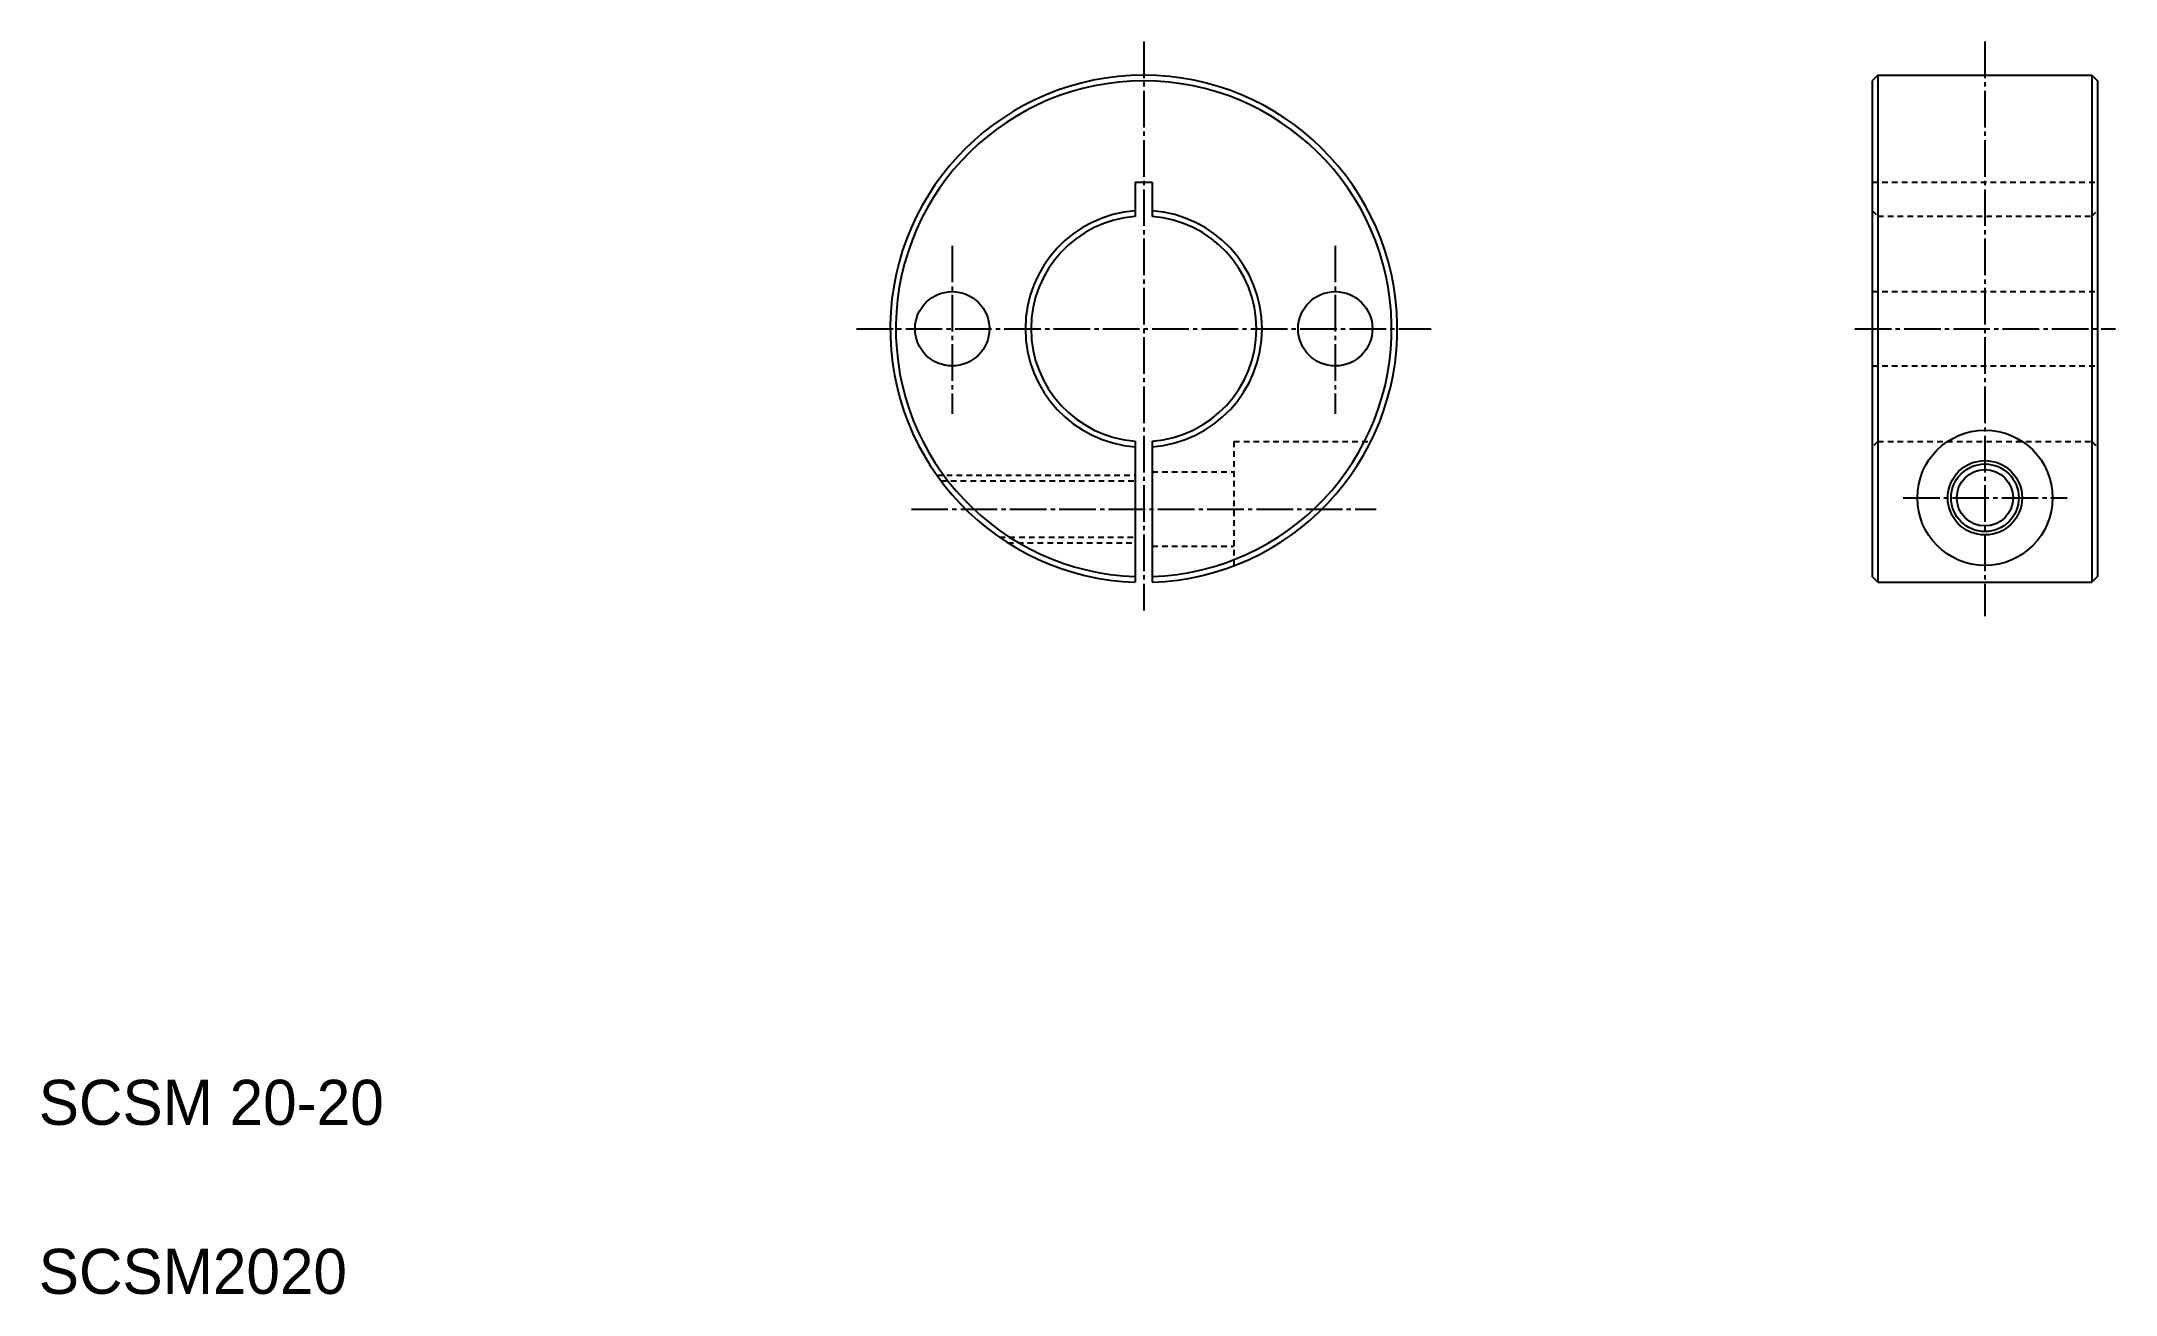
# Model space of a CAD drawing. Extents: x 10 to 194, y 10 to 121.
import ezdxf

# ---------------------------------------------------------------- set-up
doc = ezdxf.new("R2010")
doc.units = 0
doc.header["$LTSCALE"] = 0.25
doc.linetypes.add('CENTER', pattern=[17.5, 13, -1.5, 1.5, -1.5])
doc.linetypes.add('DASHED', pattern=[3.5, 2, -1.5])
doc.layers.get('0').update_dxf_attribs({"linetype": 'CONTINUOUS'})
doc.layers.add('CENTER', color=1, linetype='CENTER')

msp = doc.modelspace()

# ---------------------------------------------------------------- linework, layer by layer
at = {"color": 7, "linetype": 'CONTINUOUS'}
for p, q in [((173.219201, 118.155814), (172.7192, 117.655814)), ((173.219201, 118.155814), (192.219201, 118.155814)), ((173.219201, 118.155814), (173.219201, 73.155814)), ((192.219201, 118.155814), (192.719201, 117.655814)), ((192.219201, 118.155814), (192.219201, 73.155814)), ((172.719201, 117.655814), (172.719201, 73.655814)), ((192.719201, 117.655814), (192.719201, 73.655814)), ((107.31502, 108.655814), (107.31502, 105.627649)), ((107.31502, 108.655814), (108.81502, 108.655814)), ((108.81502, 108.655814), (108.81502, 105.627649)), ((107.31502, 85.683979), (107.31502, 73.168317)), ((108.81502, 85.683979), (108.81502, 73.168317)), ((173.219201, 73.155814), (172.7192, 73.655814)), ((192.719201, 73.655814), (192.219201, 73.155814)), ((173.219201, 73.155814), (192.219201, 73.155814))]:
    msp.add_line(p, q, dxfattribs=at)
at = {"color": 3, "linetype": 'DASHED'}
for p, q in [((172.719201, 108.655814), (192.719201, 108.655814)), ((172.719201, 106.155814), (173.219201, 105.655814)), ((173.219201, 105.655814), (192.219201, 105.655814)), ((192.219201, 105.655814), (192.719201, 106.155815)), ((172.719201, 98.955814), (192.719201, 98.955814)), ((172.719201, 92.355814), (192.719201, 92.355814)), ((116.06502, 85.655814), (116.06502, 74.626073)), ((116.06502, 85.655814), (128.220665, 85.655814)), ((173.219201, 85.655814), (172.719201, 85.155814)), ((173.219201, 85.655814), (192.219201, 85.655814)), ((192.219201, 85.655814), (192.719201, 85.155813)), ((108.81502, 82.955814), (116.06502, 82.955814)), ((89.700653, 82.655814), (107.31502, 82.655814)), ((90.06502, 82.155814), (107.31502, 82.155814)), ((95.258772, 77.155814), (107.31502, 77.155814)), ((96.013049, 76.655814), (107.31502, 76.655814)), ((108.81502, 76.355815), (116.06502, 76.355815))]:
    msp.add_line(p, q, dxfattribs=at)
for p, q in [((190.219201, 106.655814), (190.219201, 106.655914)), ((190.219201, 95.655814), (190.219301, 95.655814))]:
    msp.add_line(p, q)
at = {"color": 7, "linetype": 'CONTINUOUS'}
for centre, radius in [((91.06502, 95.655814), 3.3), ((125.06502, 95.655814), 3.3), ((182.719201, 80.655814), 3.3), ((182.719201, 80.655814), 2.5)]:
    msp.add_circle(centre, radius, dxfattribs=at)
msp.add_circle((182.719201, 80.655814), 6)
at = {"color": 3, "linetype": 'CONTINUOUS'}
msp.add_circle((182.719201, 80.655814), 3, dxfattribs=at)
at = {"color": 7, "linetype": 'CONTINUOUS'}
for radius, start, end in [(22.5, 271.91021, 268.08979), (22, 271.95364, 268.04635), (10.5, 94.096046, 265.90396), (10, 94.301225, 265.69878), (10.5, 274.09604, 85.903959), (10, 274.30122, 85.69878)]:
    msp.add_arc((108.06502, 95.655814), radius, start, end, dxfattribs=at)
at = {"layer": 'CENTER', "color": 1, "linetype": 'CENTER'}
for p, q in [((108.06502, 121.155814), (108.06502, 70.655814)), ((182.719201, 121.155814), (182.719201, 70.155814)), ((91.06502, 103.03148), (91.06502, 88.103047)), ((125.06502, 103.03148), (125.06502, 88.103047)), ((82.56502, 95.655814), (133.56502, 95.655814)), ((171.164992, 95.655814), (194.307204, 95.655814)), ((87.44343, 79.655814), (128.686611, 79.655814)), ((175.453945, 80.655814), (190.016016, 80.655814))]:
    msp.add_line(p, q, dxfattribs=at)

# ---------------------------------------------------------------- texts
for s, p in [('SCSM 20-20', (10, 25)), ('SCSM2020', (10, 10))]:
    msp.add_text(s, height=4).set_placement(p)

doc.saveas('drawing.dxf')
